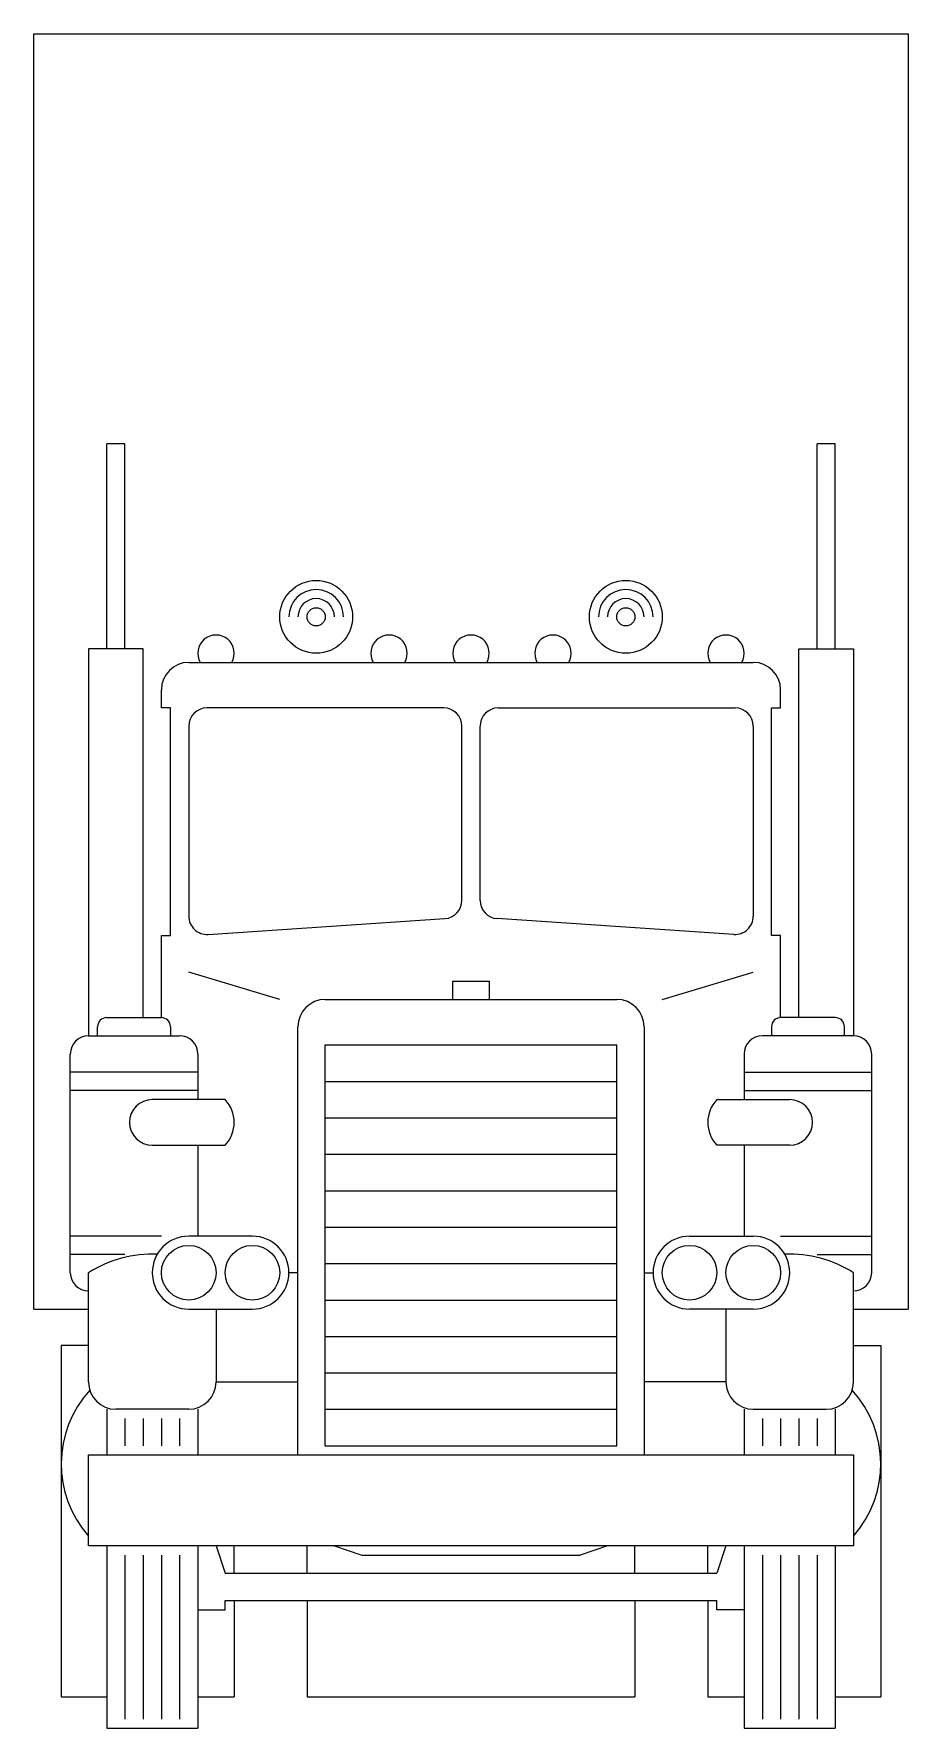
# Model space of a CAD drawing. Extents: x 0 to 2.44, y 0 to 4.72.
import ezdxf

# ---------------------------------------------------------------- set-up
doc = ezdxf.new("R2010")
doc.units = 0
doc.header["$MEASUREMENT"] = 0
doc.layers.add('01', color=1, linetype='CONTINUOUS')
doc.layers.add('02', color=2, linetype='CONTINUOUS')

msp = doc.modelspace()

# ---------------------------------------------------------------- linework, layer by layer
at = {"layer": '01'}
for p, q in [((1.143, 2.8448), (0.4826, 2.8448)), ((1.2954, 2.8448), (1.9558, 2.8448)), ((0.4318, 2.794), (0.4318, 2.2641)), ((1.1938, 2.3081), (1.1938, 2.794)), ((1.2446, 2.3081), (1.2446, 2.794)), ((2.0066, 2.794), (2.0066, 2.2641)), ((0.486, 2.2134), (1.1464, 2.2574)), ((1.9524, 2.2134), (1.292, 2.2574)), ((0.6858, 2.032), (0.4318, 2.1082)), ((1.1684, 2.032), (1.1684, 2.0828)), ((1.1684, 2.0828), (1.27, 2.0828)), ((1.27, 2.0828), (1.27, 2.032)), ((1.7526, 2.032), (2.0066, 2.1082)), ((0.8128, 2.032), (1.6256, 2.032)), ((0.7366, 0.762), (0.7366, 1.9558)), ((1.7018, 1.9558), (1.7018, 0.762)), ((0.8128, 1.905), (1.6256, 1.905)), ((0.8128, 0.7874), (0.8128, 1.905)), ((1.6256, 0.7874), (1.6256, 1.905)), ((0.4572, 1.8288), (0.1016, 1.8288)), ((0.8128, 1.8034), (1.6256, 1.8034)), ((1.9812, 1.8288), (2.3368, 1.8288)), ((0.4572, 1.778), (0.1016, 1.778)), ((1.9812, 1.778), (2.3368, 1.778)), ((0.8128, 1.7018), (1.6256, 1.7018)), ((0.8128, 1.6002), (1.6256, 1.6002)), ((0.8128, 1.4986), (1.6256, 1.4986)), ((0.8128, 1.397), (1.6256, 1.397)), ((0.8128, 1.2954), (1.6256, 1.2954)), ((0.7366, 1.27), (0.7112, 1.27)), ((1.7018, 1.27), (1.7272, 1.27)), ((0.8128, 1.1938), (1.6256, 1.1938)), ((0.8128, 1.0922), (1.6256, 1.0922)), ((0.1524, 1.0668), (0.0762, 1.0668)), ((0.0762, 1.0668), (0.0762, 0.0872)), ((2.286, 1.0668), (2.3622, 1.0668)), ((2.3622, 1.0668), (2.3622, 0.0872)), ((0.508, 0.9652), (0.7366, 0.9652)), ((0.8128, 0.9906), (1.6256, 0.9906)), ((1.9304, 0.9652), (1.7018, 0.9652)), ((0.254, 0.8636), (0.254, 0.7874)), ((0.3048, 0.8636), (0.3048, 0.7874)), ((0.3556, 0.8636), (0.3556, 0.7874)), ((0.4064, 0.8636), (0.4064, 0.7874)), ((0.8128, 0.889), (1.6256, 0.889)), ((2.032, 0.8636), (2.032, 0.7874)), ((2.0828, 0.8636), (2.0828, 0.7874)), ((2.1336, 0.8636), (2.1336, 0.7874)), ((2.1844, 0.8636), (2.1844, 0.7874)), ((0.8128, 0.7874), (1.6256, 0.7874)), ((0.254, 0.4826), (0.254, 0.0254)), ((0.3048, 0.4826), (0.3048, 0.0254)), ((0.3556, 0.4826), (0.3556, 0.0254)), ((0.4064, 0.4826), (0.4064, 0.0254)), ((0.5588, 0.4318), (0.5588, 0.508)), ((0.762, 0.4318), (0.762, 0.508)), ((0.8382, 0.508), (0.9144, 0.4826)), ((0.9144, 0.4826), (1.524, 0.4826)), ((1.6002, 0.508), (1.524, 0.4826)), ((1.6764, 0.4318), (1.6764, 0.508)), ((1.8796, 0.4318), (1.8796, 0.508)), ((2.032, 0.4826), (2.032, 0.0254)), ((2.0828, 0.4826), (2.0828, 0.0254)), ((2.1336, 0.4826), (2.1336, 0.0254)), ((2.1844, 0.4826), (2.1844, 0.0254)), ((0.5588, 0.3556), (0.5588, 0.0872)), ((0.762, 0.3556), (0.762, 0.0872)), ((1.6764, 0.3556), (1.6764, 0.0872)), ((1.8796, 0.3556), (1.8796, 0.0872)), ((0.0762, 0.0872), (0.2032, 0.0872)), ((0.4572, 0.0872), (0.5588, 0.0872)), ((0.762, 0.0872), (1.6764, 0.0872)), ((1.8796, 0.0872), (1.9812, 0.0872)), ((2.2352, 0.0872), (2.3622, 0.0872))]:
    msp.add_line(p, q, dxfattribs=at)
for centre, radius in [((0.7874, 3.0988), 0.1016), ((1.651, 3.0988), 0.1016), ((0.7874, 3.0988), 0.0254), ((1.651, 3.0988), 0.0254), ((0.4318, 1.27), 0.0762), ((0.6096, 1.27), 0.0762), ((1.8288, 1.27), 0.0762), ((2.0066, 1.27), 0.0762)]:
    msp.add_circle(centre, radius, dxfattribs=at)
for centre, radius, start, end in [((0.7874, 3.0988), 0.0762, 0, 180), ((1.651, 3.0988), 0.0762, 0, 180), ((0.7874, 3.0988), 0.0508, 0, 180), ((1.651, 3.0988), 0.0508, 0, 180), ((0.508, 2.9972), 0.0508, 330, 210), ((0.9906, 2.9972), 0.0508, 330, 210), ((1.2192, 2.9972), 0.0508, 330, 210), ((1.4478, 2.9972), 0.0508, 330, 210), ((1.9304, 2.9972), 0.0508, 330, 210), ((0.4826, 2.794), 0.0508, 90, 180), ((1.143, 2.794), 0.0508, 0, 90), ((1.2954, 2.794), 0.0508, 90, 180), ((1.9558, 2.794), 0.0508, 0, 90), ((1.143, 2.3081), 0.0508, 273.8141, 0), ((1.2954, 2.3081), 0.0508, 180, 266.1859), ((0.4826, 2.2641), 0.0508, 180, 273.8141), ((1.9558, 2.2641), 0.0508, 266.1859, 0), ((0.8128, 1.9558), 0.0762, 90, 180), ((1.6256, 1.9558), 0.0762, 0, 90)]:
    msp.add_arc(centre, radius, start, end, dxfattribs=at)
at = {"layer": '02'}
for p, q in [((0, 1.1684), (0, 4.7244)), ((0, 4.7244), (2.4384, 4.7244)), ((2.4384, 4.7244), (2.4384, 1.1684)), ((0.254, 3.5814), (0.2032, 3.5814)), ((0.2032, 3.0099), (0.2032, 3.5814)), ((0.254, 3.0099), (0.254, 3.5814)), ((2.2352, 3.5814), (2.1844, 3.5814)), ((2.1844, 3.0099), (2.1844, 3.5814)), ((2.2352, 3.0099), (2.2352, 3.5814)), ((0.1524, 3.0099), (0.1524, 1.9304)), ((0.3048, 3.0099), (0.1524, 3.0099)), ((0.3048, 1.9812), (0.3048, 3.0099)), ((2.1336, 1.9812), (2.1336, 3.0099)), ((2.1336, 3.0099), (2.286, 3.0099)), ((2.286, 3.0099), (2.286, 1.9304)), ((0.4318, 2.9718), (2.0066, 2.9718)), ((0.3556, 2.8448), (0.3556, 2.8956)), ((2.0828, 2.8448), (2.0828, 2.8956)), ((0.381, 2.8448), (0.3556, 2.8448)), ((0.381, 2.2098), (0.381, 2.8448)), ((2.0574, 2.8448), (2.0828, 2.8448)), ((2.0574, 2.2098), (2.0574, 2.8448)), ((0.3556, 2.2098), (0.381, 2.2098)), ((0.3556, 1.9812), (0.3556, 2.2098)), ((2.0828, 2.2098), (2.0574, 2.2098)), ((2.0828, 1.9812), (2.0828, 2.2098)), ((0.1778, 1.9304), (0.1778, 1.9558)), ((0.2032, 1.9812), (0.3556, 1.9812)), ((0.381, 1.9558), (0.381, 1.9304)), ((2.0574, 1.9558), (2.0574, 1.9304)), ((2.2352, 1.9812), (2.0828, 1.9812)), ((2.2606, 1.9304), (2.2606, 1.9558)), ((0.1524, 1.9304), (0.4064, 1.9304)), ((2.286, 1.9304), (2.032, 1.9304)), ((0.1016, 1.27), (0.1016, 1.8796)), ((0.4572, 1.8796), (0.4572, 1.7526)), ((1.9812, 1.8796), (1.9812, 1.7526)), ((2.3368, 1.27), (2.3368, 1.8796)), ((0.5334, 1.7526), (0.3302, 1.7526)), ((1.905, 1.7526), (2.1082, 1.7526)), ((0.3302, 1.6256), (0.5334, 1.6256)), ((0.4572, 1.6256), (0.4572, 1.3716)), ((2.1082, 1.6256), (1.905, 1.6256)), ((1.9812, 1.6256), (1.9812, 1.3716)), ((0.3556, 1.3716), (0.1016, 1.3716)), ((0.6096, 1.3716), (0.4318, 1.3716)), ((1.8288, 1.3716), (2.0066, 1.3716)), ((2.0828, 1.3716), (2.3368, 1.3716)), ((0.254, 1.3208), (0.1016, 1.3208)), ((2.1844, 1.3208), (2.3368, 1.3208)), ((0.1524, 0.9652), (0.1524, 1.27)), ((2.286, 0.9652), (2.286, 1.27)), ((0, 1.1684), (0.1524, 1.1684)), ((0.4318, 1.1684), (0.6096, 1.1684)), ((0.508, 1.1684), (0.508, 0.9652)), ((2.0066, 1.1684), (1.8288, 1.1684)), ((1.9304, 1.1684), (1.9304, 0.9652)), ((2.286, 1.1684), (2.4384, 1.1684)), ((0.2032, 0.889), (0.2032, 0.762)), ((0.4318, 0.889), (0.2286, 0.889)), ((0.4572, 0.889), (0.4572, 0.762)), ((1.9812, 0.889), (1.9812, 0.762)), ((2.0066, 0.889), (2.2098, 0.889)), ((2.2352, 0.889), (2.2352, 0.762)), ((0.1524, 0.508), (0.1524, 0.762)), ((0.1524, 0.762), (2.286, 0.762)), ((2.286, 0.762), (2.286, 0.508)), ((2.286, 0.508), (0.1524, 0.508)), ((0.2032, 0.508), (0.2032, 0)), ((0.4572, 0.508), (0.4572, 0)), ((0.508, 0.508), (0.5334, 0.4318)), ((1.9304, 0.508), (1.905, 0.4318)), ((1.9812, 0.508), (1.9812, 0)), ((2.2352, 0.508), (2.2352, 0)), ((0.5334, 0.4318), (1.905, 0.4318)), ((0.5334, 0.3302), (0.5334, 0.3556)), ((0.5334, 0.3556), (1.905, 0.3556)), ((1.905, 0.3302), (1.905, 0.3556)), ((0.4572, 0.3302), (0.5334, 0.3302)), ((1.9812, 0.3302), (1.905, 0.3302)), ((0.2032, 0), (0.4572, 0)), ((1.9812, 0), (2.2352, 0))]:
    msp.add_line(p, q, dxfattribs=at)
for centre, radius, start, end in [((0.4318, 2.8956), 0.0762, 90, 180), ((2.0066, 2.8956), 0.0762, 0, 90), ((0.2032, 1.9558), 0.0254, 90, 180), ((0.3556, 1.9558), 0.0254, 0, 90), ((2.0828, 1.9558), 0.0254, 90, 180), ((2.2352, 1.9558), 0.0254, 0, 90), ((0.1524, 1.8796), 0.0508, 90, 180), ((0.4064, 1.8796), 0.0508, 0, 90), ((2.032, 1.8796), 0.0508, 90, 180), ((2.286, 1.8796), 0.0508, 0, 90), ((0.3302, 1.6891), 0.0635, 90, 270), ((0.4667, 1.6891), 0.0921, 316.3972, 43.6028), ((1.9717, 1.6891), 0.0921, 136.3972, 223.6028), ((2.1082, 1.6891), 0.0635, 270, 90), ((0.4318, 1.27), 0.1016, 90, 270), ((0.6096, 1.27), 0.1016, 270, 90), ((1.8288, 1.27), 0.1016, 90, 270), ((2.0066, 1.27), 0.1016, 270, 90), ((0.3302, 0.9906), 0.3312, 87.5759, 122.4712), ((2.1082, 0.9906), 0.3312, 57.5288, 92.4241), ((0.1524, 1.27), 0.0508, 180, 270), ((2.286, 1.27), 0.0508, 270, 0), ((0.2286, 0.9652), 0.0762, 180, 270), ((0.4318, 0.9652), 0.0762, 270, 0), ((2.0066, 0.9652), 0.0762, 180, 270), ((2.2098, 0.9652), 0.0762, 270, 0), ((0.381, 0.7366), 0.3048, 137.588, 221.4096), ((2.0574, 0.7366), 0.3048, 318.5904, 42.412)]:
    msp.add_arc(centre, radius, start, end, dxfattribs=at)

doc.saveas('drawing.dxf')
